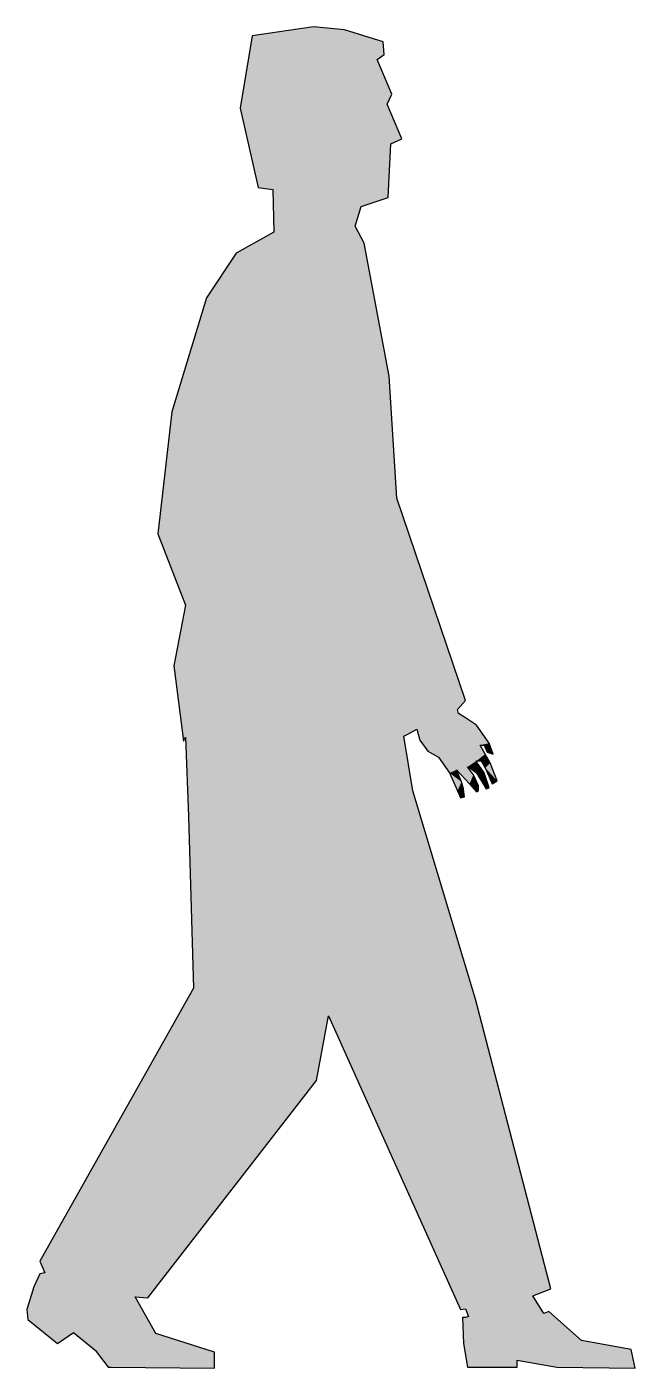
# Model space of a CAD drawing. Extents: x 7805 to 8539, y -6561 to -4942.
import ezdxf

# ---------------------------------------------------------------- set-up
doc = ezdxf.new("R2010")
doc.units = 0
doc.layers.get('0').update_dxf_attribs({"linetype": 'CONTINUOUS'})

# ---------------------------------------------------------------- blocks, each defined once
blk = doc.blocks.new('*U0')
at = {"linetype": 'CONTINUOUS'}
for points in [[(8077.1, -4952.7), (8062.7, -5040.1), (8235.2, -4959.9)], [(8151.3, -4941.9), (8077.1, -4952.7), (8188.5, -4945.5)], [(8188.5, -4945.5), (8077.1, -4952.7), (8235.2, -4959.9)], [(8235.2, -4959.9), (8062.7, -5040.1), (8236.4, -4975.5)], [(8236.4, -4975.5), (8062.7, -5040.1), (8228, -4981.4)], [(8228, -4981.4), (8062.7, -5040.1), (8245.9, -5023.4)], [(8245.9, -5023.4), (8062.7, -5040.1), (8240, -5035.3)], [(8240, -5035.3), (8062.7, -5040.1), (8257.9, -5077.3)], [(8062.7, -5040.1), (8084.3, -5135.9), (8257.9, -5077.3)], [(8257.9, -5077.3), (8084.3, -5135.9), (8244.7, -5083.2)], [(8244.7, -5083.2), (8084.3, -5135.9), (8241.2, -5147.9)], [(8084.3, -5135.9), (8102.2, -5138.3), (8241.2, -5147.9)], [(8102.2, -5138.3), (8103.4, -5189.8), (8241.2, -5147.9)], [(8241.2, -5147.9), (8103.4, -5189.8), (8208.8, -5158.7)], [(8208.8, -5158.7), (8103.4, -5189.8), (8201.6, -5182.6)], [(8103.4, -5189.8), (8057.9, -5215), (8212.4, -5203)], [(8201.6, -5182.6), (8103.4, -5189.8), (8212.4, -5203)], [(8212.4, -5203), (8057.9, -5215), (8242.4, -5363.5)], [(8057.9, -5215), (8022, -5268.9), (8242.4, -5363.5)], [(8022, -5268.9), (7980.1, -5406.6), (8242.4, -5363.5)], [(8242.4, -5363.5), (7980.1, -5406.6), (8251.9, -5510.8)], [(7980.1, -5406.6), (7963.3, -5553.9), (8251.9, -5510.8)], [(8251.9, -5510.8), (7963.3, -5553.9), (8334.6, -5755.1)], [(7963.3, -5553.9), (7996.9, -5640.1), (8334.6, -5755.1)], [(7996.9, -5640.1), (7982.5, -5713.1), (8334.6, -5755.1)], [(7982.5, -5713.1), (7996.9, -5799.4), (8334.6, -5755.1)], [(7982.5, -5713.1), (7994.5, -5804.2), (7996.9, -5799.4)], [(8334.6, -5755.1), (7996.9, -5799.4), (8325, -5765.8)], [(8325, -5765.8), (7996.9, -5799.4), (8326.2, -5770.6)], [(8326.2, -5770.6), (7996.9, -5799.4), (8333.4, -5775.4)], [(8333.4, -5775.4), (7996.9, -5799.4), (8275.9, -5789.8)], [(8333.4, -5775.4), (8275.9, -5789.8), (8347.7, -5785)], [(8275.9, -5789.8), (7996.9, -5799.4), (8265.1, -5795.8)], [(8265.1, -5795.8), (7996.9, -5799.4), (8260.3, -5798.2)], [(8347.7, -5785), (8275.9, -5789.8), (8363.3, -5806.6)], [(8275.9, -5789.8), (8279.5, -5803), (8363.3, -5806.6)], [(8260.3, -5798.2), (7996.9, -5799.4), (8271.1, -5864)], [(7996.9, -5799.4), (8000.4, -5895.2), (8271.1, -5864)], [(8279.5, -5803), (8352.5, -5808.9), (8363.3, -5806.6)], [(8279.5, -5803), (8289.1, -5816.1), (8352.5, -5808.9)], [(8352.5, -5808.9), (8289.1, -5816.1), (8358.5, -5819.7)], [(8363.3, -5806.6), (8352.5, -5808.9), (8357.3, -5808.9)], [(8363.3, -5806.6), (8357.3, -5808.9), (8368.1, -5819.7)], [(8357.3, -5808.9), (8360.9, -5817.3), (8368.1, -5819.7)], [(8289.1, -5816.1), (8302.2, -5823.3), (8358.5, -5819.7)], [(8358.5, -5819.7), (8302.2, -5823.3), (8347.7, -5828.1)], [(8302.2, -5823.3), (8315.4, -5842.5), (8347.7, -5828.1)], [(8347.7, -5828.1), (8315.4, -5842.5), (8323.8, -5838.9)], [(8347.7, -5828.1), (8323.8, -5838.9), (8337, -5835.3)], [(8347.7, -5828.1), (8337, -5835.3), (8347.7, -5829.3)], [(8358.5, -5819.7), (8347.7, -5828.1), (8353.7, -5828.1)], [(8358.5, -5819.7), (8353.7, -5828.1), (8364.5, -5830.5)], [(8353.7, -5828.1), (8358.5, -5836.5), (8364.5, -5830.5)], [(8323.8, -5838.9), (8315.4, -5842.5), (8329.8, -5853.3)], [(8315.4, -5842.5), (8325, -5864), (8329.8, -5853.3)], [(8337, -5835.3), (8323.8, -5838.9), (8344.1, -5844.9)], [(8323.8, -5838.9), (8339.4, -5855.7), (8344.1, -5844.9)], [(8347.7, -5829.3), (8337, -5835.3), (8338.2, -5835.3)], [(8347.7, -5829.3), (8338.2, -5835.3), (8357.3, -5842.5)], [(8338.2, -5835.3), (8347.7, -5842.5), (8357.3, -5842.5)], [(8347.7, -5842.5), (8359.7, -5861.6), (8357.3, -5842.5)], [(8357.3, -5842.5), (8359.7, -5861.6), (8363.3, -5860.4)], [(8364.5, -5830.5), (8358.5, -5836.5), (8372.9, -5852.1)], [(8358.5, -5836.5), (8366.9, -5855.7), (8372.9, -5852.1)], [(8329.8, -5853.3), (8325, -5864), (8332.2, -5861.6)], [(8344.1, -5844.9), (8339.4, -5855.7), (8350.1, -5858)], [(8339.4, -5855.7), (8347.7, -5865.2), (8350.1, -5858)], [(8350.1, -5858), (8347.7, -5865.2), (8350.1, -5864)], [(8271.1, -5864), (8000.4, -5895.2), (8346.5, -6115.5)], [(8332.2, -5861.6), (8325, -5864), (8333.4, -5871.2)], [(8325, -5864), (8328.6, -5872.4), (8333.4, -5871.2)], [(8000.4, -5895.2), (8006.4, -6102.3), (8346.5, -6115.5)], [(8006.4, -6102.3), (7820.8, -6431.7), (8169.3, -6135.9)], [(8006.4, -6102.3), (8169.3, -6135.9), (8346.5, -6115.5)], [(8346.5, -6115.5), (8169.3, -6135.9), (8437.6, -6465.2)], [(8169.3, -6135.9), (7820.8, -6431.7), (8154.9, -6213.7)], [(8169.3, -6135.9), (8328.6, -6490.3), (8437.6, -6465.2)], [(8154.9, -6213.7), (7820.8, -6431.7), (7951.4, -6476)], [(7820.8, -6431.7), (7826.8, -6446), (7951.4, -6476)], [(7820.8, -6447.2), (7813.6, -6462.8), (7935.8, -6474.8)], [(7826.8, -6446), (7820.8, -6447.2), (7951.4, -6476)], [(7820.8, -6447.2), (7935.8, -6474.8), (7951.4, -6476)], [(7813.6, -6462.8), (7805.3, -6490.3), (7935.8, -6474.8)], [(7935.8, -6474.8), (7805.3, -6490.3), (7960.9, -6519.1)], [(8437.6, -6465.2), (8328.6, -6490.3), (8334.6, -6489.2)], [(8437.6, -6465.2), (8334.6, -6489.2), (8416, -6473.6)], [(8416, -6473.6), (8334.6, -6489.2), (8429.2, -6495.1)], [(7805.3, -6490.3), (7806.4, -6502.3), (7861.5, -6517.9)], [(7805.3, -6490.3), (7861.5, -6517.9), (7960.9, -6519.1)], [(8334.6, -6489.2), (8338.2, -6498.7), (8429.2, -6495.1)], [(7806.4, -6502.3), (7842.4, -6531.1), (7861.5, -6517.9)], [(8331, -6499.9), (8332.2, -6531.1), (8474.7, -6527.5)], [(8474.7, -6527.5), (8334.6, -6499.9), (8331, -6499.9)], [(8338.2, -6498.7), (8334.6, -6499.9), (8474.7, -6527.5)], [(8429.2, -6495.1), (8338.2, -6498.7), (8474.7, -6527.5)], [(8435.2, -6492.7), (8429.2, -6495.1), (8474.7, -6527.5)], [(7861.5, -6517.9), (7887.9, -6539.4), (7960.9, -6519.1)], [(7960.9, -6519.1), (7887.9, -6539.4), (8031.6, -6541.8)], [(7887.9, -6539.4), (7903.4, -6559.8), (8031.6, -6541.8)], [(8474.7, -6527.5), (8332.2, -6531.1), (8534.6, -6538.3)], [(8332.2, -6531.1), (8396.8, -6551.4), (8534.6, -6538.3)], [(8332.2, -6531.1), (8337, -6559.8), (8396.8, -6551.4)], [(8534.6, -6538.3), (8396.8, -6551.4), (8539.3, -6561)], [(8031.6, -6541.8), (7903.4, -6559.8), (7907, -6559.8)], [(8031.6, -6541.8), (7907, -6559.8), (8031.6, -6561)], [(8396.8, -6551.4), (8337, -6559.8), (8396.8, -6559.8)], [(8396.8, -6551.4), (8444.7, -6559.8), (8539.3, -6561)]]:
    blk.add_solid(points, dxfattribs=at)

msp = doc.modelspace()

# ---------------------------------------------------------------- linework, layer by layer
at = {"color": 0}
for points in [[(8151.3, -4941.9), (8077.1, -4952.7), (8062.7, -5040.1), (8084.3, -5135.9), (8102.2, -5138.3), (8103.4, -5189.8), (8057.9, -5215), (8022, -5268.9), (7980.1, -5406.6), (7963.3, -5553.9), (7996.9, -5640.1), (7982.5, -5713.1), (7994.5, -5804.2), (7996.9, -5799.4), (8000.4, -5895.2), (8006.4, -6102.3), (7820.8, -6431.7), (7826.8, -6446), (7820.8, -6447.2), (7813.6, -6462.8), (7805.3, -6490.3), (7806.4, -6502.3), (7842.4, -6531.1), (7861.5, -6517.9), (7887.9, -6539.4), (7903.4, -6559.8), (7907, -6559.8), (8031.6, -6561), (8031.6, -6541.8), (7960.9, -6519.1), (7935.8, -6474.8), (7951.4, -6476), (8154.9, -6213.7), (8169.3, -6135.9), (8328.6, -6490.3), (8334.6, -6489.2), (8338.2, -6498.7), (8334.6, -6499.9), (8331, -6499.9), (8332.2, -6531.1), (8337, -6559.8), (8396.8, -6559.8), (8396.8, -6551.4), (8444.7, -6559.8), (8539.3, -6561), (8534.6, -6538.3), (8474.7, -6527.5), (8435.2, -6492.7), (8429.2, -6495.1), (8416, -6473.6), (8437.6, -6465.2), (8346.5, -6115.5), (8271.1, -5864), (8260.3, -5798.2), (8265.1, -5795.8), (8275.9, -5789.8), (8279.5, -5803), (8289.1, -5816.1), (8302.2, -5823.3), (8315.4, -5842.5), (8325, -5864), (8328.6, -5872.4), (8333.4, -5871.2), (8332.2, -5861.6), (8329.8, -5853.3), (8323.8, -5838.9), (8339.4, -5855.7), (8347.7, -5865.2), (8350.1, -5864), (8350.1, -5858), (8344.1, -5844.9), (8337, -5835.3), (8338.2, -5835.3), (8347.7, -5842.5), (8359.7, -5861.6), (8363.3, -5860.4), (8357.3, -5842.5), (8347.7, -5829.3), (8347.7, -5828.1), (8353.7, -5828.1), (8358.5, -5836.5), (8366.9, -5855.7), (8372.9, -5852.1), (8364.5, -5830.5), (8358.5, -5819.7), (8352.5, -5808.9), (8357.3, -5808.9), (8360.9, -5817.3), (8368.1, -5819.7), (8363.3, -5806.6), (8347.7, -5785), (8333.4, -5775.4), (8326.2, -5770.6), (8325, -5765.8), (8334.6, -5755.1), (8251.9, -5510.8), (8242.4, -5363.5), (8212.4, -5203), (8201.6, -5182.6), (8208.8, -5158.7), (8241.2, -5147.9), (8244.7, -5083.2), (8257.9, -5077.3), (8240, -5035.3), (8245.9, -5023.4), (8228, -4981.4), (8236.4, -4975.5), (8235.2, -4959.9), (8188.5, -4945.5), (8151.3, -4941.9), (8151.3, -4941.9)], [(8151.3, -4941.9), (8077.1, -4952.7), (8062.7, -5040.1), (8084.3, -5135.9), (8102.2, -5138.3), (8103.4, -5189.8), (8057.9, -5215), (8022, -5268.9), (7980.1, -5406.6), (7963.3, -5553.9), (7996.9, -5640.1), (7982.5, -5713.1), (7994.5, -5804.2), (7996.9, -5799.4), (8000.4, -5895.2), (8006.4, -6102.3), (7820.8, -6431.7), (7826.8, -6446), (7820.8, -6447.2), (7813.6, -6462.8), (7805.3, -6490.3), (7806.4, -6502.3), (7842.4, -6531.1), (7861.5, -6517.9), (7887.9, -6539.4), (7903.4, -6559.8), (7907, -6559.8), (8031.6, -6561), (8031.6, -6541.8), (7960.9, -6519.1), (7935.8, -6474.8), (7951.4, -6476), (8154.9, -6213.7), (8169.3, -6135.9), (8328.6, -6490.3), (8334.6, -6489.2), (8338.2, -6498.7), (8334.6, -6499.9), (8331, -6499.9), (8332.2, -6531.1), (8337, -6559.8), (8396.8, -6559.8), (8396.8, -6551.4), (8444.7, -6559.8), (8539.3, -6561), (8534.6, -6538.3), (8474.7, -6527.5), (8435.2, -6492.7), (8429.2, -6495.1), (8416, -6473.6), (8437.6, -6465.2), (8346.5, -6115.5), (8271.1, -5864), (8260.3, -5798.2), (8265.1, -5795.8), (8275.9, -5789.8), (8279.5, -5803), (8289.1, -5816.1), (8302.2, -5823.3), (8315.4, -5842.5), (8325, -5864), (8328.6, -5872.4), (8333.4, -5871.2), (8332.2, -5861.6), (8329.8, -5853.3), (8323.8, -5838.9), (8339.4, -5855.7), (8347.7, -5865.2), (8350.1, -5864), (8350.1, -5858), (8344.1, -5844.9), (8337, -5835.3), (8338.2, -5835.3), (8347.7, -5842.5), (8359.7, -5861.6), (8363.3, -5860.4), (8357.3, -5842.5), (8347.7, -5829.3), (8347.7, -5828.1), (8353.7, -5828.1), (8358.5, -5836.5), (8366.9, -5855.7), (8372.9, -5852.1), (8364.5, -5830.5), (8358.5, -5819.7), (8352.5, -5808.9), (8357.3, -5808.9), (8360.9, -5817.3), (8368.1, -5819.7), (8363.3, -5806.6), (8347.7, -5785), (8333.4, -5775.4), (8326.2, -5770.6), (8325, -5765.8), (8334.6, -5755.1), (8251.9, -5510.8), (8242.4, -5363.5), (8212.4, -5203), (8201.6, -5182.6), (8208.8, -5158.7), (8241.2, -5147.9), (8244.7, -5083.2), (8257.9, -5077.3), (8240, -5035.3), (8245.9, -5023.4), (8228, -4981.4), (8236.4, -4975.5), (8235.2, -4959.9), (8188.5, -4945.5), (8151.3, -4941.9)]]:
    msp.add_lwpolyline(points, dxfattribs=at)

# ---------------------------------------------------------------- block references
at = {"color": 0, "linetype": 'CONTINUOUS'}
msp.add_blockref('*U0', (0, 0), dxfattribs=at)

doc.saveas('drawing.dxf')
